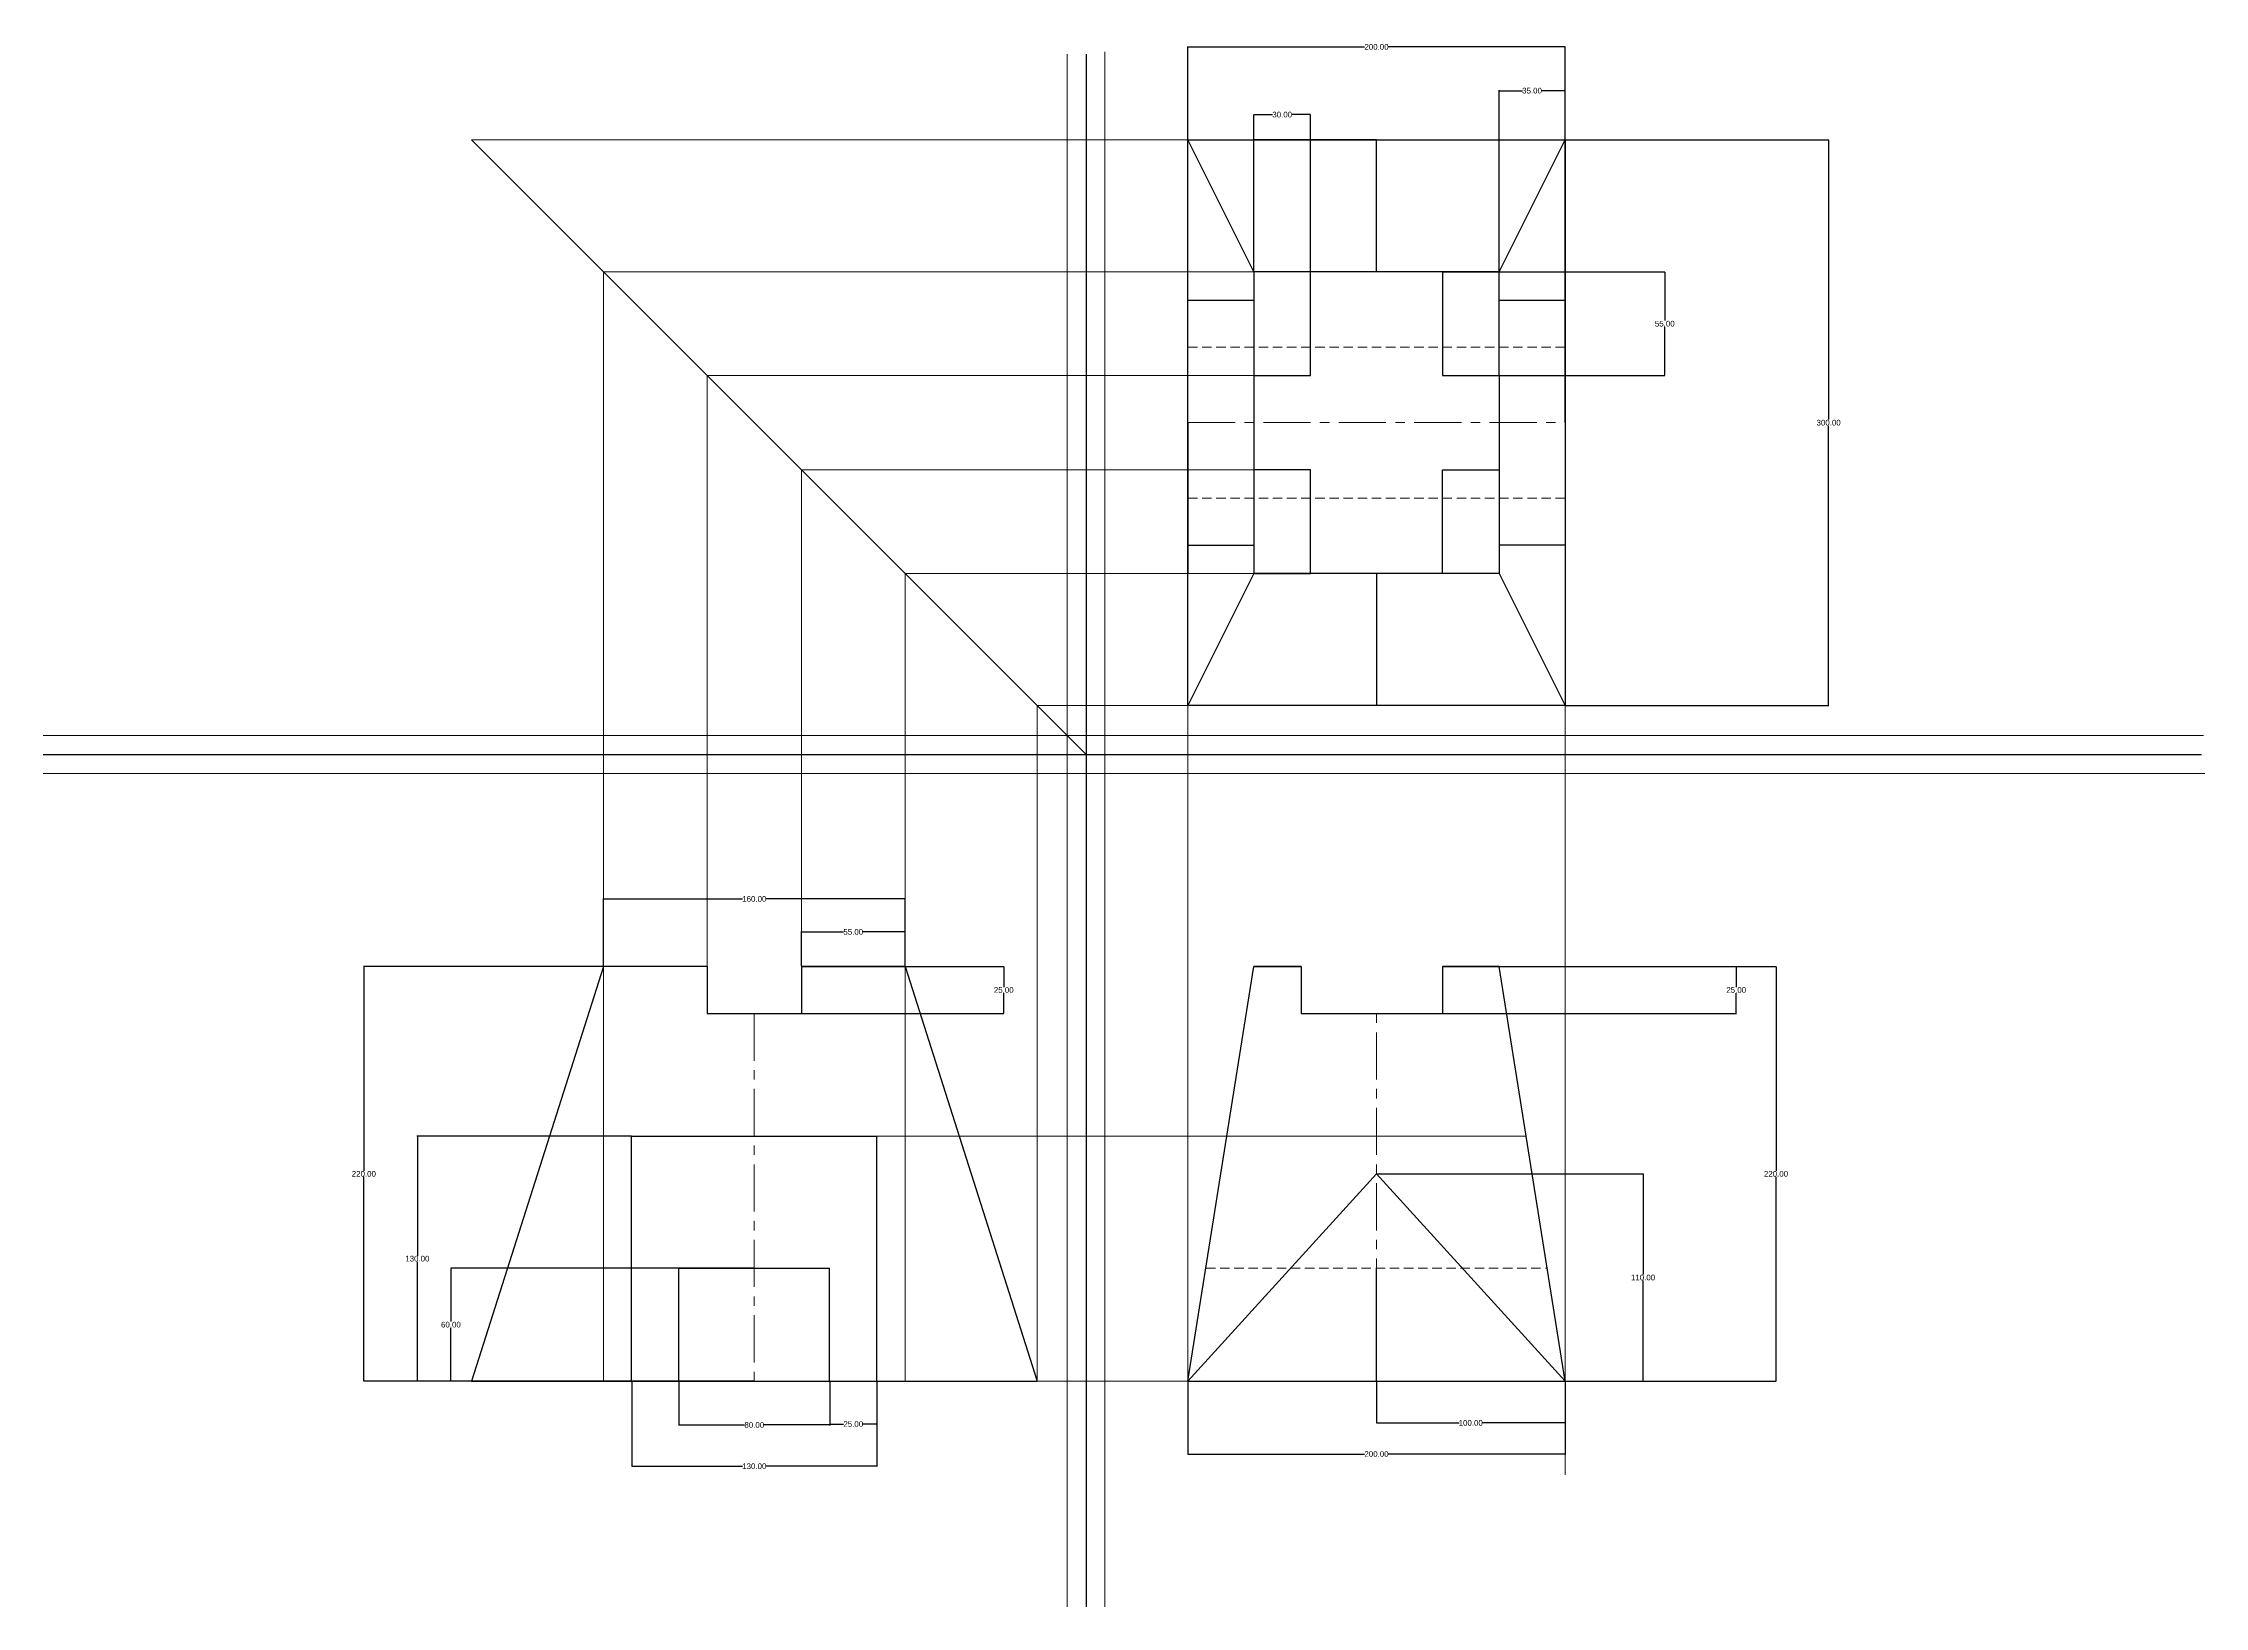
# Model space of a CAD drawing. Header units: millimetres. Extents: x -6852 to 59965, y -10230 to 31776.
# Drawn here: x 11872 to 13018, y -3019 to -2189 of the extents above; entities that cross this region are included whole.
import ezdxf

# ---------------------------------------------------------------- set-up
doc = ezdxf.new("R2010")
doc.units = ezdxf.units.MM
doc.header["$MEASUREMENT"] = 0
doc.linetypes.add('CENTER', pattern=[2, 1.25, -0.25, 0.25, -0.25])
doc.linetypes.add('HIDDEN', pattern=[0.375, 0.25, -0.125])
for name, color, linetype, lineweight in [('Center Line', 132, 'CENTER', 18), ('Dimension Line', 53, 'Continuous', 15), ('Hidden Lines', 10, 'HIDDEN', 13), ('Object line', 7, 'Continuous', 25)]:
    doc.layers.add(name, color=color, linetype=linetype, lineweight=lineweight)
doc.layers.add('Projection Line', color=7, linetype='Continuous', lineweight=9, transparency=0.75)
doc.styles.get("Standard").update_dxf_attribs({"font": 'arial.ttf'})
doc.dimstyles.get("Standard").update_dxf_attribs({"dimtxt": 3, "dimasz": 0.18, "dimexe": 0.18, "dimexo": 0.0625, "dimgap": 0.09, "dimtad": 0, "dimtih": 1, "dimtoh": 1, "dimzin": 0, "dimdsep": 46, "dimtxsty": 'Standard', "dimcen": 0.09, "dimadec": 0, "dimazin": 0, "dimtfac": 1, "dimtofl": 0, "dimtmove": 0, "dimatfit": 3, "dimfxl": 1, "dimtolj": 1, "dimtzin": 0, "dimarcsym": 0})

# ---------------------------------------------------------------- blocks, each defined once
blk = doc.blocks.new('*D189')
at = {"layer": 'Defpoints', "color": 0, "transparency": 16777216}
for p in [(12678.7, -2240.7), (12678.7, -2540.7), (12818.5, -2540.7)]:
    blk.add_point(p, dxfattribs=at)
at = {"layer": 'Dimension Line', "color": 0, "lineweight": -2, "transparency": 16777216}
for p, q in [((12678.8, -2240.7), (12818.7, -2240.7)), ((12818.5, -2240.8), (12818.5, -2389)), ((12818.5, -2540.5), (12818.5, -2392.3)), ((12678.8, -2540.7), (12818.7, -2540.7))]:
    blk.add_line(p, q, dxfattribs=at)
at = {"layer": 'Dimension Line', "color": 0, "transparency": 16777216}
for points in [[(12818.4, -2240.8), (12818.5, -2240.8), (12818.5, -2240.7)], [(12818.4, -2540.5), (12818.5, -2540.5), (12818.5, -2540.7)]]:
    blk.add_solid(points, dxfattribs=at)
at = {"layer": 'Dimension Line', "color": 0, "transparency": 16777216, "insert": (12818.5, -2390.7), "char_height": 3, "attachment_point": 5}
blk.add_mtext('\\A1;300.00', dxfattribs=at)
blk = doc.blocks.new('*D190')
at = {"layer": 'Defpoints', "color": 0, "transparency": 16777216}
for p in [(12678.7, -2191.4), (12478.7, -2240.7), (12678.7, -2240.7)]:
    blk.add_point(p, dxfattribs=at)
at = {"layer": 'Dimension Line', "color": 0, "lineweight": -2, "transparency": 16777216}
for p, q in [((12478.7, -2240.6), (12478.7, -2191.2)), ((12478.9, -2191.4), (12572.4, -2191.4)), ((12678.6, -2191.4), (12585.1, -2191.4)), ((12678.7, -2240.6), (12678.7, -2191.2))]:
    blk.add_line(p, q, dxfattribs=at)
at = {"layer": 'Dimension Line', "color": 0, "transparency": 16777216}
for points in [[(12478.9, -2191.4), (12478.9, -2191.4), (12478.7, -2191.4)], [(12678.6, -2191.4), (12678.6, -2191.4), (12678.7, -2191.4)]]:
    blk.add_solid(points, dxfattribs=at)
at = {"layer": 'Dimension Line', "color": 0, "transparency": 16777216, "insert": (12578.7, -2191.4), "char_height": 3, "attachment_point": 5}
blk.add_mtext('\\A1;200.00', dxfattribs=at)
blk = doc.blocks.new('*D191')
at = {"layer": 'Defpoints', "color": 0, "transparency": 16777216}
for p in [(12543.7, -2227.3), (12513.7, -2310.7), (12543.7, -2310.7)]:
    blk.add_point(p, dxfattribs=at)
at = {"layer": 'Dimension Line', "color": 0, "lineweight": -2, "transparency": 16777216}
for p, q in [((12513.7, -2310.6), (12513.7, -2227.2)), ((12513.9, -2227.3), (12523.6, -2227.3)), ((12543.6, -2227.3), (12533.9, -2227.3)), ((12543.7, -2310.6), (12543.7, -2227.2))]:
    blk.add_line(p, q, dxfattribs=at)
at = {"layer": 'Dimension Line', "color": 0, "transparency": 16777216}
for points in [[(12513.9, -2227.3), (12513.9, -2227.4), (12513.7, -2227.3)], [(12543.6, -2227.3), (12543.6, -2227.4), (12543.7, -2227.3)]]:
    blk.add_solid(points, dxfattribs=at)
at = {"layer": 'Dimension Line', "color": 0, "transparency": 16777216, "insert": (12528.7, -2227.3), "char_height": 3, "attachment_point": 5}
blk.add_mtext('\\A1;30.00', dxfattribs=at)
blk = doc.blocks.new('*D192')
at = {"layer": 'Defpoints', "color": 0, "transparency": 16777216}
for p in [(12478.7, -2899.1), (12678.7, -2899.1), (12678.7, -2937.7)]:
    blk.add_point(p, dxfattribs=at)
at = {"layer": 'Dimension Line', "color": 0, "lineweight": -2, "transparency": 16777216}
for p, q in [((12478.7, -2899.1), (12478.7, -2937.9)), ((12678.7, -2899.1), (12678.7, -2937.9)), ((12478.9, -2937.7), (12572.4, -2937.7)), ((12678.6, -2937.7), (12585.1, -2937.7))]:
    blk.add_line(p, q, dxfattribs=at)
at = {"layer": 'Dimension Line', "color": 0, "transparency": 16777216}
for points in [[(12478.9, -2937.7), (12478.9, -2937.8), (12478.7, -2937.7)], [(12678.6, -2937.7), (12678.6, -2937.8), (12678.7, -2937.7)]]:
    blk.add_solid(points, dxfattribs=at)
at = {"layer": 'Dimension Line', "color": 0, "transparency": 16777216, "insert": (12578.7, -2937.7), "char_height": 3, "attachment_point": 5}
blk.add_mtext('\\A1;200.00', dxfattribs=at)
blk = doc.blocks.new('*D193')
at = {"layer": 'Defpoints', "color": 0, "transparency": 16777216}
for p in [(12578.7, -2789.1), (12578.7, -2899.1), (12720.1, -2899.1)]:
    blk.add_point(p, dxfattribs=at)
at = {"layer": 'Dimension Line', "color": 0, "lineweight": -2, "transparency": 16777216}
for p, q in [((12578.8, -2789.1), (12720.3, -2789.1)), ((12720.1, -2789.3), (12720.1, -2842.5)), ((12720.1, -2898.9), (12720.1, -2845.7)), ((12578.8, -2899.1), (12720.3, -2899.1))]:
    blk.add_line(p, q, dxfattribs=at)
at = {"layer": 'Dimension Line', "color": 0, "transparency": 16777216}
for points in [[(12720.1, -2789.3), (12720.2, -2789.3), (12720.1, -2789.1)], [(12720.1, -2898.9), (12720.2, -2898.9), (12720.1, -2899.1)]]:
    blk.add_solid(points, dxfattribs=at)
at = {"layer": 'Dimension Line', "color": 0, "transparency": 16777216, "insert": (12720.1, -2844.1), "char_height": 3, "attachment_point": 5}
blk.add_mtext('\\A1;110.00', dxfattribs=at)
blk = doc.blocks.new('*D194')
at = {"layer": 'Defpoints', "color": 0, "transparency": 16777216}
for p in [(12578.7, -2899.1), (12678.7, -2899.1), (12678.7, -2921.2)]:
    blk.add_point(p, dxfattribs=at)
at = {"layer": 'Dimension Line', "color": 0, "lineweight": -2, "transparency": 16777216}
for p, q in [((12578.7, -2899.1), (12578.7, -2921.3)), ((12678.7, -2899.1), (12678.7, -2921.3)), ((12578.9, -2921.2), (12622.6, -2921.2)), ((12678.6, -2921.2), (12634.9, -2921.2))]:
    blk.add_line(p, q, dxfattribs=at)
at = {"layer": 'Dimension Line', "color": 0, "transparency": 16777216}
for points in [[(12578.9, -2921.1), (12578.9, -2921.2), (12578.7, -2921.2)], [(12678.6, -2921.1), (12678.6, -2921.2), (12678.7, -2921.2)]]:
    blk.add_solid(points, dxfattribs=at)
at = {"layer": 'Dimension Line', "color": 0, "transparency": 16777216, "insert": (12628.7, -2921.2), "char_height": 3, "attachment_point": 5}
blk.add_mtext('\\A1;100.00', dxfattribs=at)
blk = doc.blocks.new('*D195')
at = {"layer": 'Defpoints', "color": 0, "transparency": 16777216}
for p in [(12643.7, -2679.1), (12678.7, -2899.1), (12790.6, -2899.1)]:
    blk.add_point(p, dxfattribs=at)
at = {"layer": 'Dimension Line', "color": 0, "lineweight": -2, "transparency": 16777216}
for p, q in [((12643.8, -2679.1), (12790.7, -2679.1)), ((12790.6, -2679.3), (12790.6, -2787.5)), ((12790.6, -2898.9), (12790.6, -2790.7)), ((12678.8, -2899.1), (12790.7, -2899.1))]:
    blk.add_line(p, q, dxfattribs=at)
at = {"layer": 'Dimension Line', "color": 0, "transparency": 16777216}
for points in [[(12790.5, -2679.3), (12790.6, -2679.3), (12790.6, -2679.1)], [(12790.5, -2898.9), (12790.6, -2898.9), (12790.6, -2899.1)]]:
    blk.add_solid(points, dxfattribs=at)
at = {"layer": 'Dimension Line', "color": 0, "transparency": 16777216, "insert": (12790.6, -2789.1), "char_height": 3, "attachment_point": 5}
blk.add_mtext('\\A1;220.00', dxfattribs=at)
blk = doc.blocks.new('*D196')
at = {"layer": 'Defpoints', "color": 0, "transparency": 16777216}
for p in [(12613.7, -2679.1), (12613.7, -2704.1), (12769.5, -2704.1)]:
    blk.add_point(p, dxfattribs=at)
at = {"layer": 'Dimension Line', "color": 0, "lineweight": -2, "transparency": 16777216}
for p, q in [((12613.8, -2679.1), (12769.7, -2679.1)), ((12769.5, -2679.3), (12769.5, -2690)), ((12769.5, -2703.9), (12769.5, -2693.2)), ((12613.8, -2704.1), (12769.7, -2704.1))]:
    blk.add_line(p, q, dxfattribs=at)
at = {"layer": 'Dimension Line', "color": 0, "transparency": 16777216}
for points in [[(12769.5, -2679.3), (12769.6, -2679.3), (12769.5, -2679.1)], [(12769.5, -2703.9), (12769.6, -2703.9), (12769.5, -2704.1)]]:
    blk.add_solid(points, dxfattribs=at)
at = {"layer": 'Dimension Line', "color": 0, "transparency": 16777216, "insert": (12769.5, -2691.6), "char_height": 3, "attachment_point": 5}
blk.add_mtext('\\A1;25.00', dxfattribs=at)
blk = doc.blocks.new('*D197')
at = {"layer": 'Defpoints', "color": 0, "transparency": 16777216}
for p in [(12678.7, -2214.6), (12643.7, -2310.7), (12678.7, -2325.7)]:
    blk.add_point(p, dxfattribs=at)
at = {"layer": 'Dimension Line', "color": 0, "lineweight": -2, "transparency": 16777216}
for p, q in [((12643.7, -2310.6), (12643.7, -2214.4)), ((12643.9, -2214.6), (12656.1, -2214.6)), ((12678.6, -2214.6), (12666.4, -2214.6)), ((12678.7, -2325.6), (12678.7, -2214.4))]:
    blk.add_line(p, q, dxfattribs=at)
at = {"layer": 'Dimension Line', "color": 0, "transparency": 16777216}
for points in [[(12643.9, -2214.5), (12643.9, -2214.6), (12643.7, -2214.6)], [(12678.6, -2214.5), (12678.6, -2214.6), (12678.7, -2214.6)]]:
    blk.add_solid(points, dxfattribs=at)
at = {"layer": 'Dimension Line', "color": 0, "transparency": 16777216, "insert": (12661.2, -2214.6), "char_height": 3, "attachment_point": 5}
blk.add_mtext('\\A1;35.00', dxfattribs=at)
blk = doc.blocks.new('*D198')
at = {"layer": 'Defpoints', "color": 0, "transparency": 16777216}
for p in [(12328.7, -2660.8), (12273.7, -2679.1), (12328.7, -2679.1)]:
    blk.add_point(p, dxfattribs=at)
at = {"layer": 'Dimension Line', "color": 0, "lineweight": -2, "transparency": 16777216}
for p, q in [((12273.7, -2679), (12273.7, -2660.6)), ((12273.8, -2660.8), (12296, -2660.8)), ((12328.5, -2660.8), (12306.3, -2660.8)), ((12328.7, -2679), (12328.7, -2660.6))]:
    blk.add_line(p, q, dxfattribs=at)
at = {"layer": 'Dimension Line', "color": 0, "transparency": 16777216}
for points in [[(12273.8, -2660.7), (12273.8, -2660.8), (12273.7, -2660.8)], [(12328.5, -2660.7), (12328.5, -2660.8), (12328.7, -2660.8)]]:
    blk.add_solid(points, dxfattribs=at)
at = {"layer": 'Dimension Line', "color": 0, "transparency": 16777216, "insert": (12301.2, -2660.8), "char_height": 3, "attachment_point": 5}
blk.add_mtext('\\A1;55.00', dxfattribs=at)
blk = doc.blocks.new('*D199')
at = {"layer": 'Defpoints', "color": 0, "transparency": 16777216}
for p in [(12183.7, -2899.1), (12313.7, -2899.1), (12313.7, -2944.2)]:
    blk.add_point(p, dxfattribs=at)
at = {"layer": 'Dimension Line', "color": 0, "lineweight": -2, "transparency": 16777216}
for p, q in [((12183.7, -2899.1), (12183.7, -2944.4)), ((12313.7, -2899.1), (12313.7, -2944.4)), ((12183.8, -2944.2), (12242.5, -2944.2)), ((12313.5, -2944.2), (12254.8, -2944.2))]:
    blk.add_line(p, q, dxfattribs=at)
at = {"layer": 'Dimension Line', "color": 0, "transparency": 16777216}
for points in [[(12183.8, -2944.2), (12183.8, -2944.2), (12183.7, -2944.2)], [(12313.5, -2944.2), (12313.5, -2944.2), (12313.7, -2944.2)]]:
    blk.add_solid(points, dxfattribs=at)
at = {"layer": 'Dimension Line', "color": 0, "transparency": 16777216, "insert": (12248.7, -2944.2), "char_height": 3, "attachment_point": 5}
blk.add_mtext('\\A1;130.00', dxfattribs=at)
blk = doc.blocks.new('*D200')
at = {"layer": 'Defpoints', "color": 0, "transparency": 16777216}
for p in [(12288.7, -2899.1), (12313.7, -2899.1), (12313.7, -2921.8)]:
    blk.add_point(p, dxfattribs=at)
at = {"layer": 'Dimension Line', "color": 0, "lineweight": -2, "transparency": 16777216}
for p, q in [((12288.7, -2899.1), (12288.7, -2921.9)), ((12313.7, -2899.1), (12313.7, -2921.9)), ((12288.8, -2921.8), (12296, -2921.8)), ((12313.5, -2921.8), (12306.3, -2921.8))]:
    blk.add_line(p, q, dxfattribs=at)
at = {"layer": 'Dimension Line', "color": 0, "transparency": 16777216}
for points in [[(12288.8, -2921.7), (12288.8, -2921.8), (12288.7, -2921.8)], [(12313.5, -2921.7), (12313.5, -2921.8), (12313.7, -2921.8)]]:
    blk.add_solid(points, dxfattribs=at)
at = {"layer": 'Dimension Line', "color": 0, "transparency": 16777216, "insert": (12301.2, -2921.8), "char_height": 3, "attachment_point": 5}
blk.add_mtext('\\A1;25.00', dxfattribs=at)
blk = doc.blocks.new('*D201')
at = {"layer": 'Defpoints', "color": 0, "transparency": 16777216}
for p in [(12273.7, -2679.1), (12273.7, -2704.1), (12381, -2704.1)]:
    blk.add_point(p, dxfattribs=at)
at = {"layer": 'Dimension Line', "color": 0, "lineweight": -2, "transparency": 16777216}
for p, q in [((12273.7, -2679.1), (12381.1, -2679.1)), ((12381, -2679.3), (12381, -2690)), ((12381, -2703.9), (12381, -2693.2)), ((12273.7, -2704.1), (12381.1, -2704.1))]:
    blk.add_line(p, q, dxfattribs=at)
at = {"layer": 'Dimension Line', "color": 0, "transparency": 16777216}
for points in [[(12380.9, -2679.3), (12381, -2679.3), (12381, -2679.1)], [(12380.9, -2703.9), (12381, -2703.9), (12381, -2704.1)]]:
    blk.add_solid(points, dxfattribs=at)
at = {"layer": 'Dimension Line', "color": 0, "transparency": 16777216, "insert": (12381, -2691.6), "char_height": 3, "attachment_point": 5}
blk.add_mtext('\\A1;25.00', dxfattribs=at)
blk = doc.blocks.new('*D202')
at = {"layer": 'Defpoints', "color": 0, "transparency": 16777216}
for p in [(12168.7, -2679.1), (12041.6, -2899.1), (12098.7, -2899.1)]:
    blk.add_point(p, dxfattribs=at)
at = {"layer": 'Dimension Line', "color": 0, "lineweight": -2, "transparency": 16777216}
for p, q in [((12168.6, -2679.1), (12041.4, -2679.1)), ((12041.6, -2679.3), (12041.6, -2787.5)), ((12041.6, -2898.9), (12041.6, -2790.7)), ((12098.6, -2899.1), (12041.4, -2899.1))]:
    blk.add_line(p, q, dxfattribs=at)
at = {"layer": 'Dimension Line', "color": 0, "transparency": 16777216}
for points in [[(12041.6, -2679.3), (12041.6, -2679.3), (12041.6, -2679.1)], [(12041.6, -2898.9), (12041.6, -2898.9), (12041.6, -2899.1)]]:
    blk.add_solid(points, dxfattribs=at)
at = {"layer": 'Dimension Line', "color": 0, "transparency": 16777216, "insert": (12041.6, -2789.1), "char_height": 3, "attachment_point": 5}
blk.add_mtext('\\A1;220.00', dxfattribs=at)
blk = doc.blocks.new('*D203')
at = {"layer": 'Defpoints', "color": 0, "transparency": 16777216}
for p in [(12183.7, -2769.1), (12070, -2899.1), (12183.7, -2899.1)]:
    blk.add_point(p, dxfattribs=at)
at = {"layer": 'Dimension Line', "color": 0, "lineweight": -2, "transparency": 16777216}
for p, q in [((12183.6, -2769.1), (12069.8, -2769.1)), ((12070, -2769.3), (12070, -2832.5)), ((12070, -2898.9), (12070, -2835.7)), ((12183.6, -2899.1), (12069.8, -2899.1))]:
    blk.add_line(p, q, dxfattribs=at)
at = {"layer": 'Dimension Line', "color": 0, "transparency": 16777216}
for points in [[(12070, -2769.3), (12070, -2769.3), (12070, -2769.1)], [(12070, -2898.9), (12070, -2898.9), (12070, -2899.1)]]:
    blk.add_solid(points, dxfattribs=at)
at = {"layer": 'Dimension Line', "color": 0, "transparency": 16777216, "insert": (12070, -2834.1), "char_height": 3, "attachment_point": 5}
blk.add_mtext('\\A1;130.00', dxfattribs=at)
blk = doc.blocks.new('*D204')
at = {"layer": 'Defpoints', "color": 0, "transparency": 16777216}
for p in [(12248.7, -2839.1), (12087.8, -2899.1), (12248.7, -2899.1)]:
    blk.add_point(p, dxfattribs=at)
at = {"layer": 'Dimension Line', "color": 0, "lineweight": -2, "transparency": 16777216}
for p, q in [((12248.6, -2839.1), (12087.7, -2839.1)), ((12087.8, -2839.3), (12087.8, -2867.5)), ((12087.8, -2898.9), (12087.8, -2870.7)), ((12248.6, -2899.1), (12087.7, -2899.1))]:
    blk.add_line(p, q, dxfattribs=at)
at = {"layer": 'Dimension Line', "color": 0, "transparency": 16777216}
for points in [[(12087.8, -2839.3), (12087.9, -2839.3), (12087.8, -2839.1)], [(12087.8, -2898.9), (12087.9, -2898.9), (12087.8, -2899.1)]]:
    blk.add_solid(points, dxfattribs=at)
at = {"layer": 'Dimension Line', "color": 0, "transparency": 16777216, "insert": (12087.8, -2869.1), "char_height": 3, "attachment_point": 5}
blk.add_mtext('\\A1;60.00', dxfattribs=at)
blk = doc.blocks.new('*D205')
at = {"layer": 'Defpoints', "color": 0, "transparency": 16777216}
for p in [(12208.7, -2899.1), (12288.7, -2899.1), (12288.7, -2922.3)]:
    blk.add_point(p, dxfattribs=at)
at = {"layer": 'Dimension Line', "color": 0, "lineweight": -2, "transparency": 16777216}
for p, q in [((12208.7, -2899.1), (12208.7, -2922.5)), ((12288.7, -2899.1), (12288.7, -2922.5)), ((12208.8, -2922.3), (12243.5, -2922.3)), ((12288.5, -2922.3), (12253.8, -2922.3))]:
    blk.add_line(p, q, dxfattribs=at)
at = {"layer": 'Dimension Line', "color": 0, "transparency": 16777216}
for points in [[(12208.8, -2922.3), (12208.8, -2922.3), (12208.7, -2922.3)], [(12288.5, -2922.3), (12288.5, -2922.3), (12288.7, -2922.3)]]:
    blk.add_solid(points, dxfattribs=at)
at = {"layer": 'Dimension Line', "color": 0, "transparency": 16777216, "insert": (12248.7, -2922.3), "char_height": 3, "attachment_point": 5}
blk.add_mtext('\\A1;80.00', dxfattribs=at)
blk = doc.blocks.new('*D206')
at = {"layer": 'Defpoints', "color": 0, "transparency": 16777216}
for p in [(12613.7, -2310.7), (12613.7, -2365.7), (12731.6, -2365.7)]:
    blk.add_point(p, dxfattribs=at)
at = {"layer": 'Dimension Line', "color": 0, "lineweight": -2, "transparency": 16777216}
for p, q in [((12613.8, -2310.7), (12731.7, -2310.7)), ((12731.6, -2310.8), (12731.6, -2336.5)), ((12731.6, -2365.5), (12731.6, -2339.8)), ((12613.8, -2365.7), (12731.7, -2365.7))]:
    blk.add_line(p, q, dxfattribs=at)
at = {"layer": 'Dimension Line', "color": 0, "transparency": 16777216}
for points in [[(12731.5, -2310.8), (12731.6, -2310.8), (12731.6, -2310.7)], [(12731.5, -2365.5), (12731.6, -2365.5), (12731.6, -2365.7)]]:
    blk.add_solid(points, dxfattribs=at)
at = {"layer": 'Dimension Line', "color": 0, "transparency": 16777216, "insert": (12731.6, -2338.2), "char_height": 3, "attachment_point": 5}
blk.add_mtext('\\A1;55.00', dxfattribs=at)
blk = doc.blocks.new('*D229')
at = {"layer": 'Defpoints', "color": 0, "transparency": 16777216}
for p in [(12328.7, -2643.3), (12168.7, -2679.1), (12328.7, -2679.1)]:
    blk.add_point(p, dxfattribs=at)
at = {"layer": 'Dimension Line', "color": 0, "lineweight": -2, "transparency": 16777216}
for p, q in [((12168.7, -2679), (12168.7, -2643.1)), ((12168.8, -2643.3), (12242.5, -2643.3)), ((12328.5, -2643.3), (12254.8, -2643.3)), ((12328.7, -2679), (12328.7, -2643.1))]:
    blk.add_line(p, q, dxfattribs=at)
at = {"layer": 'Dimension Line', "color": 0, "transparency": 16777216}
for points in [[(12168.8, -2643.3), (12168.8, -2643.4), (12168.7, -2643.3)], [(12328.5, -2643.3), (12328.5, -2643.4), (12328.7, -2643.3)]]:
    blk.add_solid(points, dxfattribs=at)
at = {"layer": 'Dimension Line', "color": 0, "transparency": 16777216, "insert": (12248.7, -2643.3), "char_height": 3, "attachment_point": 5}
blk.add_mtext('\\A1;160.00', dxfattribs=at)

msp = doc.modelspace()

# ---------------------------------------------------------------- linework, layer by layer
for p, q in [((12424.686, -2195.171), (12424.686, -3018.717)), ((11871.558, -2566.686), (13016.299, -2566.686))]:
    msp.add_line(p, q)
at = {"layer": 'Center Line', "ltscale": 20}
for p, q in [((12478.73, -2390.652), (12678.73, -2390.652)), ((12248.652, -2704.085), (12248.652, -2899.085)), ((12578.73, -2899.085), (12578.73, -2704.085))]:
    msp.add_line(p, q, dxfattribs=at)
at = {"layer": 'Hidden Lines', "ltscale": 20}
for p, q in [((12478.73, -2350.652), (12678.73, -2350.652)), ((12478.73, -2430.652), (12678.73, -2430.652)), ((12499.412, -2769.085), (12658.049, -2769.085)), ((12488.276, -2839.085), (12669.185, -2839.085))]:
    msp.add_line(p, q, dxfattribs=at)
at = {"layer": 'Object line'}
for p, q in [((12513.73, -2310.652), (12478.73, -2240.652)), ((12578.73, -2240.652), (12513.73, -2240.652)), ((12578.73, -2310.652), (12578.73, -2240.652)), ((12643.73, -2310.652), (12678.73, -2240.652)), ((12478.73, -2390.652), (12478.73, -2310.652)), ((12643.73, -2310.652), (12513.73, -2310.652)), ((12578.73, -2310.652), (12513.73, -2310.652)), ((12478.73, -2390.652), (12478.73, -2325.652)), ((12478.73, -2325.652), (12513.73, -2325.652)), ((12643.73, -2325.652), (12678.73, -2325.652)), ((12678.73, -2390.652), (12678.73, -2325.652)), ((12478.73, -2390.652), (12478.73, -2350.652)), ((12678.73, -2390.652), (12678.73, -2350.652)), ((12513.73, -2365.652), (12513.73, -2415.652)), ((12643.73, -2365.652), (12643.73, -2415.652)), ((12478.73, -2390.652), (12478.73, -2470.652)), ((12478.73, -2390.652), (12478.73, -2455.652)), ((12478.73, -2390.652), (12478.73, -2430.652)), ((12678.73, -2390.652), (12678.73, -2455.652)), ((12678.73, -2390.652), (12678.73, -2430.652)), ((12478.73, -2455.652), (12513.73, -2455.652)), ((12678.73, -2455.652), (12643.73, -2455.652)), ((12513.73, -2470.652), (12478.73, -2540.652)), ((12643.73, -2470.652), (12513.73, -2470.652)), ((12578.73, -2470.652), (12578.73, -2540.652)), ((12643.73, -2470.652), (12678.73, -2540.652)), ((12168.652, -2679.085), (12098.652, -2899.085)), ((12223.652, -2679.085), (12223.652, -2704.085)), ((12273.652, -2679.085), (12273.652, -2704.085)), ((12328.652, -2679.085), (12398.652, -2899.085)), ((12478.73, -2899.085), (12513.73, -2679.085)), ((12538.73, -2679.085), (12513.73, -2679.085)), ((12513.73, -2679.085), (12538.73, -2679.085)), ((12538.73, -2679.085), (12538.73, -2704.085)), ((12613.73, -2679.085), (12643.73, -2679.085)), ((12643.73, -2679.085), (12613.73, -2679.085)), ((12613.73, -2679.085), (12613.73, -2704.085)), ((12678.73, -2899.085), (12643.73, -2679.085)), ((12223.652, -2704.085), (12273.652, -2704.085)), ((12538.73, -2704.085), (12613.73, -2704.085)), ((12183.652, -2769.085), (12313.652, -2769.085)), ((12183.652, -2899.085), (12183.652, -2769.085)), ((12313.652, -2899.085), (12313.652, -2769.085)), ((12578.73, -2789.085), (12478.73, -2899.085)), ((12578.73, -2789.085), (12678.73, -2899.085)), ((12208.652, -2839.085), (12288.652, -2839.085)), ((12208.652, -2899.085), (12208.652, -2839.085)), ((12288.652, -2899.085), (12288.652, -2839.085)), ((12578.73, -2899.085), (12578.73, -2839.085)), ((12098.652, -2899.085), (12398.652, -2899.085)), ((12248.652, -2899.085), (12183.652, -2899.085)), ((12248.652, -2899.085), (12208.652, -2899.085)), ((12248.652, -2899.085), (12313.652, -2899.085)), ((12248.652, -2899.085), (12288.652, -2899.085))]:
    msp.add_line(p, q, dxfattribs=at)
for points in [[(12478.73, -2240.652), (12678.73, -2240.652), (12678.73, -2540.652), (12478.73, -2540.652)], [(12543.73, -2310.652), (12513.73, -2310.652), (12513.73, -2365.652), (12543.73, -2365.652)], [(12643.73, -2310.652), (12613.73, -2310.652), (12613.73, -2365.652), (12643.73, -2365.652)], [(12513.73, -2470.652), (12543.73, -2470.652), (12543.73, -2415.652), (12513.73, -2415.652)], [(12643.73, -2470.652), (12613.73, -2470.652), (12613.73, -2415.652), (12643.73, -2415.652)]]:
    msp.add_lwpolyline(points, close=True, dxfattribs=at)
for points in [[(12223.652, -2679.085), (12168.652, -2679.085)], [(12328.652, -2679.085), (12273.652, -2679.085)], [(12538.73, -2679.085), (12513.73, -2679.085)], [(12478.73, -2899.085), (12678.73, -2899.085)]]:
    msp.add_lwpolyline(points, dxfattribs=at)
at = {"layer": 'Projection Line'}
for p, q in [((12414.686, -2195.171), (12414.686, -3018.717)), ((12434.686, -2193.936), (12434.686, -3018.717)), ((12424.686, -2566.686), (12098.652, -2240.652)), ((12478.73, -2240.652), (12098.652, -2240.652)), ((12513.73, -2310.652), (12168.652, -2310.652)), ((12168.652, -2310.652), (12168.652, -2899.085)), ((12513.73, -2365.652), (12223.652, -2365.652)), ((12223.652, -2365.652), (12223.652, -2704.085)), ((12513.73, -2415.652), (12273.652, -2415.652)), ((12273.652, -2415.652), (12273.652, -2704.085)), ((12513.73, -2470.652), (12328.652, -2470.652)), ((12328.652, -2470.652), (12328.652, -2899.085)), ((12478.73, -2540.652), (12398.652, -2540.652)), ((12398.652, -2540.652), (12398.652, -2899.085)), ((12478.73, -2540.652), (12478.73, -2899.085)), ((12678.73, -2540.652), (12678.73, -2948.773)), ((13017.262, -2556.686), (11871.558, -2556.686)), ((11871.558, -2576.686), (13018.013, -2576.686)), ((12313.652, -2769.085), (12658.049, -2769.085)), ((12478.73, -2899.085), (12098.652, -2899.085))]:
    msp.add_line(p, q, dxfattribs=at)

# ---------------------------------------------------------------- dimensions: what is measured, and where the dimension line sits
at = {"layer": 'Dimension Line'}
for base, p1, p2, picture, middle in [((12678.73, -2191.404), (12478.73, -2240.652), (12678.73, -2240.652), '*D190', (12578.73, -2191.404)), ((12678.73, -2214.569), (12643.73, -2310.652), (12678.73, -2325.652), '*D197', (12661.23, -2214.569)), ((12543.73, -2227.35), (12513.73, -2310.652), (12543.73, -2310.652), '*D191', (12528.73, -2227.35)), ((12328.652, -2660.766), (12273.652, -2679.085), (12328.652, -2679.085), '*D198', (12301.152, -2660.766)), ((12313.652, -2944.198), (12183.652, -2899.085), (12313.652, -2899.085), '*D199', (12248.652, -2944.198)), ((12288.652, -2922.302), (12208.652, -2899.085), (12288.652, -2899.085), '*D205', (12248.652, -2922.302)), ((12313.652, -2921.763), (12288.652, -2899.085), (12313.652, -2899.085), '*D200', (12301.152, -2921.763)), ((12678.73, -2937.728), (12478.73, -2899.085), (12678.73, -2899.085), '*D192', (12578.73, -2937.728)), ((12678.73, -2921.151), (12578.73, -2899.085), (12678.73, -2899.085), '*D194', (12628.73, -2921.151))]:
    dim = msp.add_linear_dim(base=base, p1=p1, p2=p2, dimstyle='Standard', dxfattribs=at)
    dim.commit()
    dim.dimension.update_dxf_attribs({"geometry": picture, "text_midpoint": middle})
for base, p1, p2, picture, middle in [((12818.473, -2540.652), (12678.73, -2240.652), (12678.73, -2540.652), '*D189', (12818.473, -2390.652)), ((12731.564, -2365.652), (12613.73, -2310.652), (12613.73, -2365.652), '*D206', (12731.564, -2338.152)), ((12041.603, -2899.085), (12168.652, -2679.085), (12098.652, -2899.085), '*D202', (12041.603, -2789.085)), ((12380.958, -2704.085), (12273.652, -2679.085), (12273.652, -2704.085), '*D201', (12380.958, -2691.585)), ((12769.538, -2704.085), (12613.73, -2679.085), (12613.73, -2704.085), '*D196', (12769.538, -2691.585)), ((12790.563, -2899.085), (12643.73, -2679.085), (12678.73, -2899.085), '*D195', (12790.563, -2789.085)), ((12070.006, -2899.085), (12183.652, -2769.085), (12183.652, -2899.085), '*D203', (12070.006, -2834.085)), ((12720.127, -2899.085), (12578.73, -2789.085), (12578.73, -2899.085), '*D193', (12720.127, -2844.085)), ((12087.843, -2899.085), (12248.652, -2839.085), (12248.652, -2899.085), '*D204', (12087.843, -2869.085))]:
    dim = msp.add_linear_dim(base=base, p1=p1, p2=p2, angle=90, dimstyle='Standard', dxfattribs=at)
    dim.commit()
    dim.dimension.update_dxf_attribs({"geometry": picture, "text_midpoint": middle})
dim = msp.add_aligned_dim(p1=(12168.652, -2679.085), p2=(12328.652, -2679.085), distance=35.763, dimstyle='Standard', dxfattribs=at)
dim.commit()
dim.dimension.update_dxf_attribs({"geometry": '*D229', "text_midpoint": (12248.652, -2643.322)})

doc.saveas('drawing.dxf')
